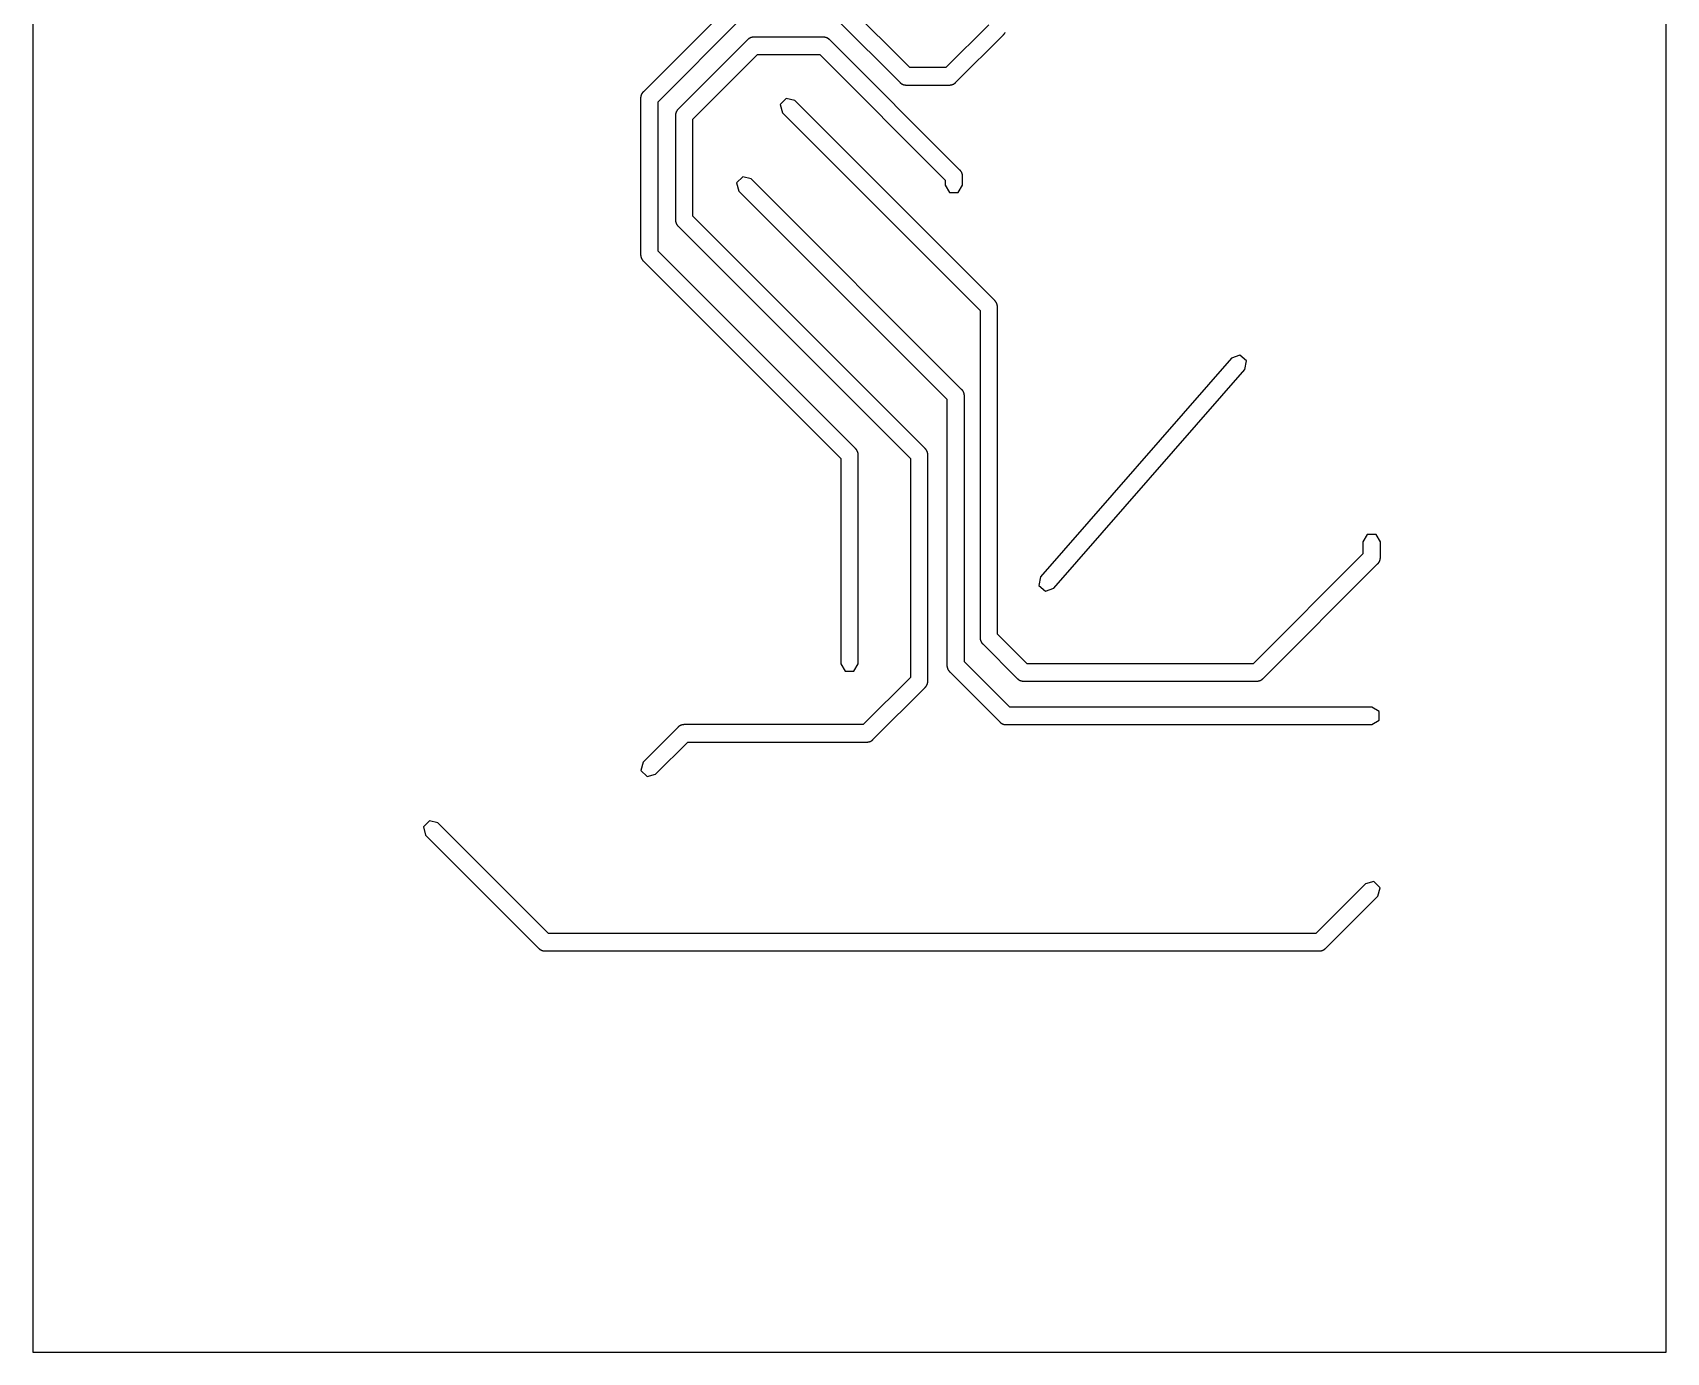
# Model space of a CAD drawing. Extents: x -11.9 to 11.9, y -22 to 22.
# Drawn here: x -11.92 to 11.92, y -21.99 to -2.73 of the extents above; entities that cross this region are included whole.
import ezdxf

# ---------------------------------------------------------------- set-up
doc = ezdxf.new("R2010")
doc.units = 0
doc.layers.add('BOTTOM_-_WELDED', color=7, linetype='CONTINUOUS')

msp = doc.modelspace()

# ---------------------------------------------------------------- linework, layer by layer
at = {"layer": 'BOTTOM_-_WELDED', "color": 250}
msp.add_lwpolyline([(-11.9199, -21.9873), (11.9199, -21.9873), (11.9199, 21.9873), (-11.9199, 21.9873), (-11.9199, -21.9873)], close=True, dxfattribs=at)
at = {"layer": 'BOTTOM_-_WELDED', "color": 132}
for points in [[(-1.7435, -2.326), (-3.008, -3.5905), (-3.0095, -3.5919), (-3.0108, -3.5932), (-3.011, -3.5934), (-3.0123, -3.5947), (-3.0125, -3.5949), (-3.0138, -3.5963), (-3.0139, -3.5964), (-3.0152, -3.5978), (-3.0153, -3.5979), (-3.0166, -3.5994), (-3.018, -3.601), (-3.0193, -3.6026), (-3.0206, -3.6042), (-3.0219, -3.6058), (-3.0219, -3.6059), (-3.0231, -3.6075), (-3.0232, -3.6076), (-3.0243, -3.6091), (-3.0244, -3.6092), (-3.0255, -3.6108), (-3.0256, -3.611), (-3.0266, -3.6125), (-3.0268, -3.6127), (-3.0278, -3.6142), (-3.0279, -3.6144), (-3.0289, -3.616), (-3.029, -3.6162), (-3.0299, -3.6177), (-3.0301, -3.618), (-3.031, -3.6195), (-3.0311, -3.6197), (-3.032, -3.6213), (-3.0321, -3.6215), (-3.033, -3.6231), (-3.0331, -3.6234), (-3.0339, -3.6249), (-3.0341, -3.6252), (-3.0349, -3.6267), (-3.035, -3.627), (-3.0358, -3.6286), (-3.0359, -3.6289), (-3.0366, -3.6305), (-3.0368, -3.6308), (-3.0375, -3.6323), (-3.0376, -3.6327), (-3.0383, -3.6342), (-3.0384, -3.6346), (-3.039, -3.6361), (-3.0392, -3.6365), (-3.0398, -3.6381), (-3.0399, -3.6384), (-3.0405, -3.64), (-3.0406, -3.6403), (-3.0412, -3.6419), (-3.0413, -3.6423), (-3.0418, -3.6439), (-3.0419, -3.6442), (-3.0425, -3.6459), (-3.0425, -3.6462), (-3.043, -3.6479), (-3.0431, -3.6481), (-3.0436, -3.6499), (-3.0437, -3.6501), (-3.0441, -3.6519), (-3.0442, -3.6521), (-3.0446, -3.6539), (-3.0447, -3.6541), (-3.0451, -3.6559), (-3.0451, -3.6561), (-3.0455, -3.6579), (-3.0455, -3.6581), (-3.0459, -3.66), (-3.0459, -3.6602), (-3.0463, -3.662), (-3.0463, -3.6622), (-3.0466, -3.6641), (-3.0466, -3.6642), (-3.0469, -3.6662), (-3.0471, -3.6682), (-3.0472, -3.6683), (-3.0474, -3.6703), (-3.0476, -3.6724), (-3.0477, -3.6745), (-3.0478, -3.6765), (-3.0478, -3.6766), (-3.0479, -3.6786), (-3.0479, -3.6788), (-3.048, -3.6807), (-3.048, -3.6809), (-3.048, -3.6827), (-3.048, -3.683), (-3.048, -3.6848), (-3.048, -3.6869), (-3.048, -5.9651), (-3.048, -5.9672), (-3.048, -5.969), (-3.048, -5.9693), (-3.048, -5.9711), (-3.048, -5.9713), (-3.0479, -5.9732), (-3.0479, -5.9734), (-3.0478, -5.9754), (-3.0478, -5.9755), (-3.0477, -5.9775), (-3.0476, -5.9796), (-3.0474, -5.9817), (-3.0472, -5.9837), (-3.0471, -5.9838), (-3.0469, -5.9858), (-3.0466, -5.9878), (-3.0466, -5.9879), (-3.0463, -5.9898), (-3.0463, -5.99), (-3.0459, -5.9918), (-3.0459, -5.992), (-3.0455, -5.9939), (-3.0455, -5.9941), (-3.0451, -5.9959), (-3.0451, -5.9961), (-3.0447, -5.9979), (-3.0446, -5.9981), (-3.0442, -5.9999), (-3.0441, -6.0001), (-3.0437, -6.0019), (-3.0436, -6.0021), (-3.0431, -6.0039), (-3.043, -6.0041), (-3.0425, -6.0058), (-3.0425, -6.0061), (-3.0419, -6.0078), (-3.0418, -6.0081), (-3.0413, -6.0097), (-3.0412, -6.0101), (-3.0406, -6.0117), (-3.0405, -6.012), (-3.0399, -6.0136), (-3.0398, -6.0139), (-3.0392, -6.0155), (-3.039, -6.0159), (-3.0384, -6.0174), (-3.0383, -6.0178), (-3.0376, -6.0193), (-3.0375, -6.0197), (-3.0368, -6.0212), (-3.0366, -6.0215), (-3.0359, -6.0231), (-3.0358, -6.0234), (-3.035, -6.025), (-3.0349, -6.0253), (-3.0341, -6.0268), (-3.0339, -6.0271), (-3.0331, -6.0286), (-3.033, -6.0289), (-3.0321, -6.0305), (-3.032, -6.0307), (-3.0311, -6.0323), (-3.031, -6.0325), (-3.0301, -6.034), (-3.0299, -6.0343), (-3.029, -6.0358), (-3.0289, -6.036), (-3.0279, -6.0376), (-3.0278, -6.0378), (-3.0268, -6.0393), (-3.0266, -6.0395), (-3.0256, -6.041), (-3.0255, -6.0412), (-3.0244, -6.0428), (-3.0243, -6.0429), (-3.0232, -6.0444), (-3.0231, -6.0445), (-3.0219, -6.0461), (-3.0219, -6.0462), (-3.0206, -6.0478), (-3.0193, -6.0494), (-3.018, -6.051), (-3.0166, -6.0526), (-3.0153, -6.0541), (-3.0152, -6.0542), (-3.0139, -6.0556), (-3.0138, -6.0557), (-3.0125, -6.0571), (-3.0123, -6.0573), (-3.011, -6.0586), (-3.0108, -6.0588), (-3.0095, -6.0601), (-3.008, -6.0615), (-0.127, -8.9426), (-0.127, -11.938), (-0.0635, -12.048), (0.0635, -12.048), (0.127, -11.938), (0.127, -8.8939), (0.127, -8.8918), (0.127, -8.89), (0.127, -8.8897), (0.127, -8.8879), (0.127, -8.8877), (0.1269, -8.8858), (0.1269, -8.8856), (0.1268, -8.8836), (0.1268, -8.8835), (0.1267, -8.8815), (0.1266, -8.8794), (0.1264, -8.8773), (0.1262, -8.8753), (0.1261, -8.8752), (0.1259, -8.8732), (0.1256, -8.8712), (0.1256, -8.8711), (0.1253, -8.8692), (0.1253, -8.869), (0.1249, -8.8672), (0.1249, -8.867), (0.1245, -8.8651), (0.1245, -8.8649), (0.1241, -8.8631), (0.1241, -8.8629), (0.1237, -8.8611), (0.1236, -8.8609), (0.1232, -8.8591), (0.1231, -8.8589), (0.1227, -8.8571), (0.1226, -8.8569), (0.1221, -8.8551), (0.122, -8.8549), (0.1215, -8.8532), (0.1215, -8.8529), (0.1209, -8.8512), (0.1208, -8.8509), (0.1203, -8.8493), (0.1202, -8.8489), (0.1196, -8.8473), (0.1195, -8.847), (0.1189, -8.8454), (0.1188, -8.8451), (0.1182, -8.8435), (0.118, -8.8431), (0.1174, -8.8416), (0.1173, -8.8412), (0.1166, -8.8397), (0.1165, -8.8393), (0.1158, -8.8378), (0.1156, -8.8375), (0.1149, -8.8359), (0.1148, -8.8356), (0.114, -8.834), (0.1139, -8.8337), (0.1131, -8.8322), (0.1129, -8.8319), (0.1121, -8.8304), (0.112, -8.8301), (0.1111, -8.8285), (0.111, -8.8283), (0.1101, -8.8267), (0.11, -8.8265), (0.1091, -8.825), (0.1089, -8.8247), (0.108, -8.8232), (0.1079, -8.823), (0.1069, -8.8214), (0.1068, -8.8212), (0.1058, -8.8197), (0.1056, -8.8195), (0.1046, -8.818), (0.1045, -8.8178), (0.1034, -8.8162), (0.1033, -8.8161), (0.1022, -8.8146), (0.1021, -8.8145), (0.1009, -8.8129), (0.1009, -8.8128), (0.0996, -8.8112), (0.0983, -8.8096), (0.097, -8.808), (0.0956, -8.8064), (0.0943, -8.8049), (0.0942, -8.8048), (0.0929, -8.8034), (0.0928, -8.8033), (0.0915, -8.8019), (0.0913, -8.8017), (0.09, -8.8004), (0.0898, -8.8002), (0.0885, -8.7989), (0.087, -8.7975), (-2.794, -5.9164), (-2.794, -3.7356), (-1.5984, -2.54)], [(2.032, -2.6144), (1.4079, -3.2385), (0.8781, -3.2385), (-0.0345, -2.326)], [(-0.1796, -2.54), (0.733, -3.4525), (0.7344, -3.454), (0.7357, -3.4553), (0.7359, -3.4555), (0.7372, -3.4568), (0.7374, -3.457), (0.7388, -3.4583), (0.7389, -3.4584), (0.7403, -3.4597), (0.7404, -3.4598), (0.7419, -3.4611), (0.7435, -3.4625), (0.7451, -3.4638), (0.7467, -3.4651), (0.7483, -3.4664), (0.7484, -3.4664), (0.75, -3.4676), (0.7501, -3.4677), (0.7516, -3.4688), (0.7517, -3.4689), (0.7533, -3.47), (0.7535, -3.4701), (0.755, -3.4711), (0.7552, -3.4713), (0.7567, -3.4723), (0.7569, -3.4724), (0.7585, -3.4734), (0.7587, -3.4735), (0.7602, -3.4744), (0.7605, -3.4746), (0.762, -3.4755), (0.7622, -3.4756), (0.7638, -3.4765), (0.764, -3.4766), (0.7656, -3.4775), (0.7659, -3.4776), (0.7674, -3.4784), (0.7677, -3.4786), (0.7692, -3.4794), (0.7695, -3.4795), (0.7711, -3.4803), (0.7714, -3.4804), (0.773, -3.4811), (0.7733, -3.4813), (0.7748, -3.482), (0.7752, -3.4821), (0.7767, -3.4828), (0.7771, -3.4829), (0.7786, -3.4835), (0.779, -3.4837), (0.7806, -3.4843), (0.7809, -3.4844), (0.7825, -3.485), (0.7828, -3.4851), (0.7844, -3.4857), (0.7848, -3.4858), (0.7864, -3.4863), (0.7867, -3.4864), (0.7884, -3.487), (0.7887, -3.487), (0.7904, -3.4875), (0.7906, -3.4876), (0.7924, -3.4881), (0.7926, -3.4882), (0.7944, -3.4886), (0.7946, -3.4887), (0.7964, -3.4891), (0.7966, -3.4892), (0.7984, -3.4896), (0.7986, -3.4896), (0.8004, -3.49), (0.8006, -3.49), (0.8025, -3.4904), (0.8027, -3.4904), (0.8045, -3.4908), (0.8047, -3.4908), (0.8066, -3.4911), (0.8067, -3.4911), (0.8087, -3.4914), (0.8107, -3.4916), (0.8108, -3.4917), (0.8128, -3.4919), (0.8149, -3.4921), (0.817, -3.4922), (0.819, -3.4923), (0.8191, -3.4923), (0.8211, -3.4924), (0.8213, -3.4924), (0.8232, -3.4925), (0.8234, -3.4925), (0.8252, -3.4925), (0.8255, -3.4925), (0.8273, -3.4925), (0.8294, -3.4925), (1.4566, -3.4925), (1.4587, -3.4925), (1.4605, -3.4925), (1.4608, -3.4925), (1.4626, -3.4925), (1.4628, -3.4925), (1.4647, -3.4924), (1.4649, -3.4924), (1.4669, -3.4923), (1.467, -3.4923), (1.469, -3.4922), (1.4711, -3.4921), (1.4732, -3.4919), (1.4752, -3.4917), (1.4753, -3.4916), (1.4773, -3.4914), (1.4793, -3.4911), (1.4794, -3.4911), (1.4813, -3.4908), (1.4815, -3.4908), (1.4833, -3.4904), (1.4835, -3.4904), (1.4854, -3.49), (1.4856, -3.49), (1.4874, -3.4896), (1.4876, -3.4896), (1.4894, -3.4892), (1.4896, -3.4891), (1.4914, -3.4887), (1.4916, -3.4886), (1.4934, -3.4882), (1.4936, -3.4881), (1.4954, -3.4876), (1.4956, -3.4875), (1.4973, -3.487), (1.4976, -3.487), (1.4993, -3.4864), (1.4996, -3.4863), (1.5012, -3.4858), (1.5016, -3.4857), (1.5032, -3.4851), (1.5035, -3.485), (1.5051, -3.4844), (1.5054, -3.4843), (1.507, -3.4837), (1.5074, -3.4835), (1.5089, -3.4829), (1.5093, -3.4828), (1.5108, -3.4821), (1.5112, -3.482), (1.5127, -3.4813), (1.513, -3.4811), (1.5146, -3.4804), (1.5149, -3.4803), (1.5165, -3.4795), (1.5168, -3.4794), (1.5183, -3.4786), (1.5186, -3.4784), (1.5201, -3.4776), (1.5204, -3.4775), (1.522, -3.4766), (1.5222, -3.4765), (1.5238, -3.4756), (1.524, -3.4755), (1.5255, -3.4746), (1.5258, -3.4744), (1.5273, -3.4735), (1.5275, -3.4734), (1.5291, -3.4724), (1.5293, -3.4723), (1.5308, -3.4713), (1.531, -3.4711), (1.5325, -3.4701), (1.5327, -3.47), (1.5343, -3.4689), (1.5344, -3.4688), (1.5359, -3.4677), (1.536, -3.4676), (1.5376, -3.4664), (1.5377, -3.4664), (1.5393, -3.4651), (1.5409, -3.4638), (1.5425, -3.4625), (1.5441, -3.4611), (1.5456, -3.4598), (1.5457, -3.4597), (1.5471, -3.4584), (1.5472, -3.4583), (1.5486, -3.457), (1.5488, -3.4568), (1.5501, -3.4555), (1.5503, -3.4553), (1.5516, -3.454), (1.553, -3.4525), (2.246, -2.7595), (2.2475, -2.7581), (2.2488, -2.7568), (2.249, -2.7566), (2.2503, -2.7553), (2.2505, -2.7551), (2.2518, -2.7537), (2.2519, -2.7536), (2.2532, -2.7522), (2.2533, -2.7521), (2.2546, -2.7506), (2.256, -2.749), (2.2573, -2.7474), (2.2586, -2.7458), (2.2599, -2.7442), (2.2599, -2.7441), (2.2611, -2.7425), (2.2612, -2.7424), (2.2623, -2.7409), (2.2624, -2.7408), (2.2635, -2.7392), (2.2636, -2.739), (2.2646, -2.7375), (2.2648, -2.7373), (2.2658, -2.7358), (2.2659, -2.7356), (2.2669, -2.734), (2.267, -2.7338), (2.2679, -2.7323), (2.2681, -2.732), (2.269, -2.7305), (2.2691, -2.7303), (2.27, -2.7287), (2.2701, -2.7285), (2.271, -2.7269)]]:
    msp.add_lwpolyline(points, dxfattribs=at)
for points in [[(-2.5055, -12.867), (-3.0108, -13.3722), (-3.0437, -13.4949), (-2.9539, -13.5847), (-2.8312, -13.5518), (-2.3604, -13.081), (0.2501, -13.081), (0.2522, -13.081), (0.254, -13.081), (0.2543, -13.081), (0.2561, -13.081), (0.2563, -13.081), (0.2582, -13.0809), (0.2584, -13.0809), (0.2604, -13.0808), (0.2605, -13.0808), (0.2625, -13.0807), (0.2646, -13.0806), (0.2667, -13.0804), (0.2687, -13.0802), (0.2688, -13.0801), (0.2708, -13.0799), (0.2728, -13.0796), (0.2729, -13.0796), (0.2748, -13.0793), (0.275, -13.0793), (0.2768, -13.0789), (0.277, -13.0789), (0.2789, -13.0785), (0.2791, -13.0785), (0.2809, -13.0781), (0.2811, -13.0781), (0.2829, -13.0777), (0.2831, -13.0776), (0.2849, -13.0772), (0.2851, -13.0771), (0.2869, -13.0767), (0.2871, -13.0766), (0.2889, -13.0761), (0.2891, -13.076), (0.2908, -13.0755), (0.2911, -13.0755), (0.2928, -13.0749), (0.2931, -13.0748), (0.2947, -13.0743), (0.2951, -13.0742), (0.2967, -13.0736), (0.297, -13.0735), (0.2986, -13.0729), (0.2989, -13.0728), (0.3005, -13.0722), (0.3009, -13.072), (0.3024, -13.0714), (0.3028, -13.0713), (0.3043, -13.0706), (0.3047, -13.0705), (0.3062, -13.0698), (0.3065, -13.0696), (0.3081, -13.0689), (0.3084, -13.0688), (0.31, -13.068), (0.3103, -13.0679), (0.3118, -13.0671), (0.3121, -13.0669), (0.3136, -13.0661), (0.3139, -13.066), (0.3155, -13.0651), (0.3157, -13.065), (0.3173, -13.0641), (0.3175, -13.064), (0.319, -13.0631), (0.3193, -13.0629), (0.3208, -13.062), (0.321, -13.0619), (0.3226, -13.0609), (0.3228, -13.0608), (0.3243, -13.0598), (0.3245, -13.0596), (0.326, -13.0586), (0.3262, -13.0585), (0.3278, -13.0574), (0.3279, -13.0573), (0.3294, -13.0562), (0.3295, -13.0561), (0.3311, -13.0549), (0.3312, -13.0549), (0.3328, -13.0536), (0.3344, -13.0523), (0.336, -13.051), (0.3376, -13.0496), (0.3391, -13.0483), (0.3392, -13.0482), (0.3406, -13.0469), (0.3407, -13.0468), (0.3421, -13.0455), (0.3423, -13.0453), (0.3436, -13.044), (0.3438, -13.0438), (0.3451, -13.0425), (0.3465, -13.041), (1.103, -12.2845), (1.1045, -12.2831), (1.1058, -12.2818), (1.106, -12.2816), (1.1073, -12.2803), (1.1075, -12.2801), (1.1088, -12.2787), (1.1089, -12.2786), (1.1102, -12.2772), (1.1103, -12.2771), (1.1116, -12.2756), (1.113, -12.274), (1.1143, -12.2724), (1.1156, -12.2708), (1.1169, -12.2692), (1.1169, -12.2691), (1.1181, -12.2675), (1.1182, -12.2674), (1.1193, -12.2659), (1.1194, -12.2658), (1.1205, -12.2642), (1.1206, -12.264), (1.1216, -12.2625), (1.1218, -12.2623), (1.1228, -12.2608), (1.1229, -12.2606), (1.1239, -12.259), (1.124, -12.2588), (1.1249, -12.2573), (1.1251, -12.257), (1.126, -12.2555), (1.1261, -12.2553), (1.127, -12.2537), (1.1271, -12.2535), (1.128, -12.2519), (1.1281, -12.2516), (1.1289, -12.2501), (1.1291, -12.2498), (1.1299, -12.2483), (1.13, -12.248), (1.1308, -12.2464), (1.1309, -12.2461), (1.1316, -12.2445), (1.1318, -12.2442), (1.1325, -12.2427), (1.1326, -12.2423), (1.1333, -12.2408), (1.1334, -12.2404), (1.134, -12.2389), (1.1342, -12.2385), (1.1348, -12.2369), (1.1349, -12.2366), (1.1355, -12.235), (1.1356, -12.2347), (1.1362, -12.2331), (1.1363, -12.2327), (1.1368, -12.2311), (1.1369, -12.2308), (1.1375, -12.2291), (1.1375, -12.2288), (1.138, -12.2271), (1.1381, -12.2269), (1.1386, -12.2251), (1.1387, -12.2249), (1.1391, -12.2231), (1.1392, -12.2229), (1.1396, -12.2211), (1.1397, -12.2209), (1.1401, -12.2191), (1.1401, -12.2189), (1.1405, -12.2171), (1.1405, -12.2169), (1.1409, -12.215), (1.1409, -12.2148), (1.1413, -12.213), (1.1413, -12.2128), (1.1416, -12.2109), (1.1416, -12.2108), (1.1419, -12.2088), (1.1421, -12.2068), (1.1422, -12.2067), (1.1424, -12.2047), (1.1426, -12.2026), (1.1427, -12.2005), (1.1428, -12.1985), (1.1428, -12.1984), (1.1429, -12.1964), (1.1429, -12.1962), (1.143, -12.1943), (1.143, -12.1941), (1.143, -12.1923), (1.143, -12.192), (1.143, -12.1902), (1.143, -12.1881), (1.143, -8.8939), (1.143, -8.8918), (1.143, -8.89), (1.143, -8.8897), (1.143, -8.8879), (1.143, -8.8877), (1.1429, -8.8858), (1.1429, -8.8856), (1.1428, -8.8836), (1.1428, -8.8835), (1.1427, -8.8815), (1.1426, -8.8794), (1.1424, -8.8773), (1.1422, -8.8753), (1.1421, -8.8752), (1.1419, -8.8732), (1.1416, -8.8712), (1.1416, -8.8711), (1.1413, -8.8692), (1.1413, -8.869), (1.1409, -8.8672), (1.1409, -8.867), (1.1405, -8.8651), (1.1405, -8.8649), (1.1401, -8.8631), (1.1401, -8.8629), (1.1397, -8.8611), (1.1396, -8.8609), (1.1392, -8.8591), (1.1391, -8.8589), (1.1387, -8.8571), (1.1386, -8.8569), (1.1381, -8.8551), (1.138, -8.8549), (1.1375, -8.8532), (1.1375, -8.8529), (1.1369, -8.8512), (1.1368, -8.8509), (1.1363, -8.8493), (1.1362, -8.8489), (1.1356, -8.8473), (1.1355, -8.847), (1.1349, -8.8454), (1.1348, -8.8451), (1.1342, -8.8435), (1.134, -8.8431), (1.1334, -8.8416), (1.1333, -8.8412), (1.1326, -8.8397), (1.1325, -8.8393), (1.1318, -8.8378), (1.1316, -8.8375), (1.1309, -8.8359), (1.1308, -8.8356), (1.13, -8.834), (1.1299, -8.8337), (1.1291, -8.8322), (1.1289, -8.8319), (1.1281, -8.8304), (1.128, -8.8301), (1.1271, -8.8285), (1.127, -8.8283), (1.1261, -8.8267), (1.126, -8.8265), (1.1251, -8.825), (1.1249, -8.8247), (1.124, -8.8232), (1.1239, -8.823), (1.1229, -8.8214), (1.1228, -8.8212), (1.1218, -8.8197), (1.1216, -8.8195), (1.1206, -8.818), (1.1205, -8.8178), (1.1194, -8.8162), (1.1193, -8.8161), (1.1182, -8.8146), (1.1181, -8.8145), (1.1169, -8.8129), (1.1169, -8.8128), (1.1156, -8.8112), (1.1143, -8.8096), (1.113, -8.808), (1.1116, -8.8064), (1.1103, -8.8049), (1.1102, -8.8048), (1.1089, -8.8034), (1.1088, -8.8033), (1.1075, -8.8019), (1.1073, -8.8017), (1.106, -8.8004), (1.1058, -8.8002), (1.1045, -8.7989), (-2.286, -5.4084), (-2.286, -3.9896), (-1.3444, -3.048), (-0.4336, -3.048), (1.397, -4.8786), (1.397, -4.953), (1.4605, -5.063), (1.5875, -5.063), (1.651, -4.953), (1.651, -4.8299), (1.651, -4.8278), (1.651, -4.826), (1.651, -4.8257), (1.651, -4.8239), (1.651, -4.8237), (1.6509, -4.8218), (1.6509, -4.8216), (1.6508, -4.8196), (1.6508, -4.8195), (1.6507, -4.8175), (1.6506, -4.8154), (1.6504, -4.8133), (1.6502, -4.8113), (1.6501, -4.8112), (1.6499, -4.8092), (1.6496, -4.8072), (1.6496, -4.8071), (1.6493, -4.8052), (1.6493, -4.805), (1.6489, -4.8032), (1.6489, -4.803), (1.6485, -4.8011), (1.6485, -4.8009), (1.6481, -4.7991), (1.6481, -4.7989), (1.6477, -4.7971), (1.6476, -4.7969), (1.6472, -4.7951), (1.6471, -4.7949), (1.6467, -4.7931), (1.6466, -4.7929), (1.6461, -4.7911), (1.646, -4.7909), (1.6455, -4.7892), (1.6455, -4.7889), (1.6449, -4.7872), (1.6448, -4.7869), (1.6443, -4.7853), (1.6442, -4.7849), (1.6436, -4.7833), (1.6435, -4.783), (1.6429, -4.7814), (1.6428, -4.7811), (1.6422, -4.7795), (1.642, -4.7791), (1.6414, -4.7776), (1.6413, -4.7772), (1.6406, -4.7757), (1.6405, -4.7753), (1.6398, -4.7738), (1.6396, -4.7735), (1.6389, -4.7719), (1.6388, -4.7716), (1.638, -4.77), (1.6379, -4.7697), (1.6371, -4.7682), (1.6369, -4.7679), (1.6361, -4.7664), (1.636, -4.7661), (1.6351, -4.7645), (1.635, -4.7643), (1.6341, -4.7627), (1.634, -4.7625), (1.6331, -4.761), (1.6329, -4.7607), (1.632, -4.7592), (1.6319, -4.759), (1.6309, -4.7574), (1.6308, -4.7572), (1.6298, -4.7557), (1.6296, -4.7555), (1.6286, -4.754), (1.6285, -4.7538), (1.6274, -4.7522), (1.6273, -4.7521), (1.6262, -4.7506), (1.6261, -4.7505), (1.6249, -4.7489), (1.6249, -4.7488), (1.6236, -4.7472), (1.6223, -4.7456), (1.621, -4.744), (1.6196, -4.7424), (1.6183, -4.7409), (1.6182, -4.7408), (1.6169, -4.7394), (1.6168, -4.7393), (1.6155, -4.7379), (1.6153, -4.7377), (1.614, -4.7364), (1.6138, -4.7362), (1.6125, -4.7349), (1.611, -4.7335), (-0.2885, -2.834), (-0.2899, -2.8325), (-0.2912, -2.8312), (-0.2914, -2.831), (-0.2927, -2.8297), (-0.2929, -2.8295), (-0.2943, -2.8282), (-0.2944, -2.8281), (-0.2958, -2.8268), (-0.2959, -2.8267), (-0.2974, -2.8254), (-0.299, -2.824), (-0.3006, -2.8227), (-0.3022, -2.8214), (-0.3038, -2.8201), (-0.3039, -2.8201), (-0.3055, -2.8189), (-0.3056, -2.8188), (-0.3071, -2.8177), (-0.3072, -2.8176), (-0.3088, -2.8165), (-0.309, -2.8164), (-0.3105, -2.8154), (-0.3107, -2.8152), (-0.3122, -2.8142), (-0.3124, -2.8141), (-0.314, -2.8131), (-0.3142, -2.813), (-0.3157, -2.8121), (-0.316, -2.8119), (-0.3175, -2.811), (-0.3177, -2.8109), (-0.3193, -2.81), (-0.3195, -2.8099), (-0.3211, -2.809), (-0.3214, -2.8089), (-0.3229, -2.8081), (-0.3232, -2.8079), (-0.3247, -2.8071), (-0.325, -2.807), (-0.3266, -2.8062), (-0.3269, -2.8061), (-0.3285, -2.8054), (-0.3288, -2.8052), (-0.3303, -2.8045), (-0.3307, -2.8044), (-0.3322, -2.8037), (-0.3326, -2.8036), (-0.3341, -2.803), (-0.3345, -2.8028), (-0.3361, -2.8022), (-0.3364, -2.8021), (-0.338, -2.8015), (-0.3383, -2.8014), (-0.3399, -2.8008), (-0.3403, -2.8007), (-0.3419, -2.8002), (-0.3422, -2.8001), (-0.3439, -2.7995), (-0.3442, -2.7995), (-0.3459, -2.799), (-0.3461, -2.7989), (-0.3479, -2.7984), (-0.3481, -2.7983), (-0.3499, -2.7979), (-0.3501, -2.7978), (-0.3519, -2.7974), (-0.3521, -2.7973), (-0.3539, -2.7969), (-0.3541, -2.7969), (-0.3559, -2.7965), (-0.3561, -2.7965), (-0.358, -2.7961), (-0.3582, -2.7961), (-0.36, -2.7957), (-0.3602, -2.7957), (-0.3621, -2.7954), (-0.3622, -2.7954), (-0.3642, -2.7951), (-0.3662, -2.7949), (-0.3663, -2.7948), (-0.3683, -2.7946), (-0.3704, -2.7944), (-0.3725, -2.7943), (-0.3745, -2.7942), (-0.3746, -2.7942), (-0.3766, -2.7941), (-0.3768, -2.7941), (-0.3787, -2.794), (-0.3789, -2.794), (-0.3807, -2.794), (-0.381, -2.794), (-0.3828, -2.794), (-0.3849, -2.794), (-1.3931, -2.794), (-1.3952, -2.794), (-1.397, -2.794), (-1.3973, -2.794), (-1.3991, -2.794), (-1.3993, -2.794), (-1.4012, -2.7941), (-1.4014, -2.7941), (-1.4034, -2.7942), (-1.4035, -2.7942), (-1.4055, -2.7943), (-1.4076, -2.7944), (-1.4097, -2.7946), (-1.4117, -2.7948), (-1.4118, -2.7949), (-1.4138, -2.7951), (-1.4158, -2.7954), (-1.4159, -2.7954), (-1.4178, -2.7957), (-1.418, -2.7957), (-1.4198, -2.7961), (-1.42, -2.7961), (-1.4219, -2.7965), (-1.4221, -2.7965), (-1.4239, -2.7969), (-1.4241, -2.7969), (-1.4259, -2.7973), (-1.4261, -2.7974), (-1.4279, -2.7978), (-1.4281, -2.7979), (-1.4299, -2.7983), (-1.4301, -2.7984), (-1.4319, -2.7989), (-1.4321, -2.799), (-1.4338, -2.7995), (-1.4341, -2.7995), (-1.4358, -2.8001), (-1.4361, -2.8002), (-1.4377, -2.8007), (-1.4381, -2.8008), (-1.4397, -2.8014), (-1.44, -2.8015), (-1.4416, -2.8021), (-1.4419, -2.8022), (-1.4435, -2.8028), (-1.4439, -2.803), (-1.4454, -2.8036), (-1.4458, -2.8037), (-1.4473, -2.8044), (-1.4477, -2.8045), (-1.4492, -2.8052), (-1.4495, -2.8054), (-1.4511, -2.8061), (-1.4514, -2.8062), (-1.453, -2.807), (-1.4533, -2.8071), (-1.4548, -2.8079), (-1.4551, -2.8081), (-1.4566, -2.8089), (-1.4569, -2.809), (-1.4585, -2.8099), (-1.4587, -2.81), (-1.4603, -2.8109), (-1.4605, -2.811), (-1.462, -2.8119), (-1.4623, -2.8121), (-1.4638, -2.813), (-1.464, -2.8131), (-1.4656, -2.8141), (-1.4658, -2.8142), (-1.4673, -2.8152), (-1.4675, -2.8154), (-1.469, -2.8164), (-1.4692, -2.8165), (-1.4708, -2.8176), (-1.4709, -2.8177), (-1.4724, -2.8188), (-1.4725, -2.8189), (-1.4741, -2.8201), (-1.4742, -2.8201), (-1.4758, -2.8214), (-1.4774, -2.8227), (-1.479, -2.824), (-1.4806, -2.8254), (-1.4821, -2.8267), (-1.4822, -2.8268), (-1.4836, -2.8281), (-1.4837, -2.8282), (-1.4851, -2.8295), (-1.4853, -2.8297), (-1.4866, -2.831), (-1.4868, -2.8312), (-1.4881, -2.8325), (-1.4895, -2.834), (-2.5, -3.8445), (-2.5015, -3.8459), (-2.5028, -3.8472), (-2.503, -3.8474), (-2.5043, -3.8487), (-2.5045, -3.8489), (-2.5058, -3.8503), (-2.5059, -3.8504), (-2.5072, -3.8518), (-2.5073, -3.8519), (-2.5086, -3.8534), (-2.51, -3.855), (-2.5113, -3.8566), (-2.5126, -3.8582), (-2.5139, -3.8598), (-2.5139, -3.8599), (-2.5151, -3.8615), (-2.5152, -3.8616), (-2.5163, -3.8631), (-2.5164, -3.8632), (-2.5175, -3.8648), (-2.5176, -3.865), (-2.5186, -3.8665), (-2.5188, -3.8667), (-2.5198, -3.8682), (-2.5199, -3.8684), (-2.5209, -3.87), (-2.521, -3.8702), (-2.5219, -3.8717), (-2.5221, -3.872), (-2.523, -3.8735), (-2.5231, -3.8737), (-2.524, -3.8753), (-2.5241, -3.8755), (-2.525, -3.8771), (-2.5251, -3.8774), (-2.5259, -3.8789), (-2.5261, -3.8792), (-2.5269, -3.8807), (-2.527, -3.881), (-2.5278, -3.8826), (-2.5279, -3.8829), (-2.5286, -3.8845), (-2.5288, -3.8848), (-2.5295, -3.8863), (-2.5296, -3.8867), (-2.5303, -3.8882), (-2.5304, -3.8886), (-2.531, -3.8901), (-2.5312, -3.8905), (-2.5318, -3.8921), (-2.5319, -3.8924), (-2.5325, -3.894), (-2.5326, -3.8943), (-2.5332, -3.8959), (-2.5333, -3.8963), (-2.5338, -3.8979), (-2.5339, -3.8982), (-2.5345, -3.8999), (-2.5345, -3.9002), (-2.535, -3.9019), (-2.5351, -3.9021), (-2.5356, -3.9039), (-2.5357, -3.9041), (-2.5361, -3.9059), (-2.5362, -3.9061), (-2.5366, -3.9079), (-2.5367, -3.9081), (-2.5371, -3.9099), (-2.5371, -3.9101), (-2.5375, -3.9119), (-2.5375, -3.9121), (-2.5379, -3.914), (-2.5379, -3.9142), (-2.5383, -3.916), (-2.5383, -3.9162), (-2.5386, -3.9181), (-2.5386, -3.9182), (-2.5389, -3.9202), (-2.5391, -3.9222), (-2.5392, -3.9223), (-2.5394, -3.9243), (-2.5396, -3.9264), (-2.5397, -3.9285), (-2.5398, -3.9305), (-2.5398, -3.9306), (-2.5399, -3.9326), (-2.5399, -3.9328), (-2.54, -3.9347), (-2.54, -3.9349), (-2.54, -3.9367), (-2.54, -3.937), (-2.54, -3.9388), (-2.54, -3.9409), (-2.54, -5.4571), (-2.54, -5.4592), (-2.54, -5.461), (-2.54, -5.4613), (-2.54, -5.4631), (-2.54, -5.4633), (-2.5399, -5.4652), (-2.5399, -5.4654), (-2.5398, -5.4674), (-2.5398, -5.4675), (-2.5397, -5.4695), (-2.5396, -5.4716), (-2.5394, -5.4737), (-2.5392, -5.4757), (-2.5391, -5.4758), (-2.5389, -5.4778), (-2.5386, -5.4798), (-2.5386, -5.4799), (-2.5383, -5.4818), (-2.5383, -5.482), (-2.5379, -5.4838), (-2.5379, -5.484), (-2.5375, -5.4859), (-2.5375, -5.4861), (-2.5371, -5.4879), (-2.5371, -5.4881), (-2.5367, -5.4899), (-2.5366, -5.4901), (-2.5362, -5.4919), (-2.5361, -5.4921), (-2.5357, -5.4939), (-2.5356, -5.4941), (-2.5351, -5.4959), (-2.535, -5.4961), (-2.5345, -5.4978), (-2.5345, -5.4981), (-2.5339, -5.4998), (-2.5338, -5.5001), (-2.5333, -5.5017), (-2.5332, -5.5021), (-2.5326, -5.5037), (-2.5325, -5.504), (-2.5319, -5.5056), (-2.5318, -5.5059), (-2.5312, -5.5075), (-2.531, -5.5079), (-2.5304, -5.5094), (-2.5303, -5.5098), (-2.5296, -5.5113), (-2.5295, -5.5117), (-2.5288, -5.5132), (-2.5286, -5.5135), (-2.5279, -5.5151), (-2.5278, -5.5154), (-2.527, -5.517), (-2.5269, -5.5173), (-2.5261, -5.5188), (-2.5259, -5.5191), (-2.5251, -5.5206), (-2.525, -5.5209), (-2.5241, -5.5225), (-2.524, -5.5227), (-2.5231, -5.5243), (-2.523, -5.5245), (-2.5221, -5.526), (-2.5219, -5.5263), (-2.521, -5.5278), (-2.5209, -5.528), (-2.5199, -5.5296), (-2.5198, -5.5298), (-2.5188, -5.5313), (-2.5186, -5.5315), (-2.5176, -5.533), (-2.5175, -5.5332), (-2.5164, -5.5348), (-2.5163, -5.5349), (-2.5152, -5.5364), (-2.5151, -5.5365), (-2.5139, -5.5381), (-2.5139, -5.5382), (-2.5126, -5.5398), (-2.5113, -5.5414), (-2.51, -5.543), (-2.5086, -5.5446), (-2.5073, -5.5461), (-2.5072, -5.5462), (-2.5059, -5.5476), (-2.5058, -5.5477), (-2.5045, -5.5491), (-2.5043, -5.5493), (-2.503, -5.5506), (-2.5028, -5.5508), (-2.5015, -5.5521), (0.889, -8.9426), (0.889, -12.1394), (0.2014, -12.827), (-2.4091, -12.827), (-2.4112, -12.827), (-2.413, -12.827), (-2.4133, -12.827), (-2.4151, -12.827), (-2.4153, -12.827), (-2.4172, -12.8271), (-2.4174, -12.8271), (-2.4194, -12.8272), (-2.4195, -12.8272), (-2.4215, -12.8273), (-2.4236, -12.8274), (-2.4257, -12.8276), (-2.4277, -12.8278), (-2.4278, -12.8279), (-2.4298, -12.8281), (-2.4318, -12.8284), (-2.4319, -12.8284), (-2.4338, -12.8287), (-2.434, -12.8287), (-2.4358, -12.8291), (-2.436, -12.8291), (-2.4379, -12.8295), (-2.4381, -12.8295), (-2.4399, -12.8299), (-2.4401, -12.8299), (-2.4419, -12.8303), (-2.4421, -12.8304), (-2.4439, -12.8308), (-2.4441, -12.8309), (-2.4459, -12.8313), (-2.4461, -12.8314), (-2.4479, -12.8319), (-2.4481, -12.832), (-2.4498, -12.8325), (-2.4501, -12.8325), (-2.4518, -12.8331), (-2.4521, -12.8332), (-2.4537, -12.8337), (-2.4541, -12.8338), (-2.4557, -12.8344), (-2.456, -12.8345), (-2.4576, -12.8351), (-2.4579, -12.8352), (-2.4595, -12.8358), (-2.4599, -12.836), (-2.4614, -12.8366), (-2.4618, -12.8367), (-2.4633, -12.8374), (-2.4637, -12.8375), (-2.4652, -12.8382), (-2.4655, -12.8384), (-2.4671, -12.8391), (-2.4674, -12.8392), (-2.469, -12.84), (-2.4693, -12.8401), (-2.4708, -12.8409), (-2.4711, -12.8411), (-2.4726, -12.8419), (-2.4729, -12.842), (-2.4745, -12.8429), (-2.4747, -12.843), (-2.4763, -12.8439), (-2.4765, -12.844), (-2.478, -12.8449), (-2.4783, -12.8451), (-2.4798, -12.846), (-2.48, -12.8461), (-2.4816, -12.8471), (-2.4818, -12.8472), (-2.4833, -12.8482), (-2.4835, -12.8484), (-2.485, -12.8494), (-2.4852, -12.8495), (-2.4868, -12.8506), (-2.4869, -12.8507), (-2.4884, -12.8518), (-2.4885, -12.8519), (-2.4901, -12.8531), (-2.4902, -12.8531), (-2.4918, -12.8544), (-2.4934, -12.8557), (-2.495, -12.857), (-2.4966, -12.8584), (-2.4981, -12.8597), (-2.4982, -12.8598), (-2.4996, -12.8611), (-2.4997, -12.8612), (-2.5011, -12.8625), (-2.5013, -12.8627), (-2.5026, -12.864), (-2.5028, -12.8642), (-2.5041, -12.8655), (-2.5055, -12.867)], [(2.5926, -11.938), (2.159, -11.5044), (2.159, -6.7349), (2.159, -6.731), (2.159, -6.7307), (2.159, -6.7289), (2.159, -6.7287), (2.1589, -6.7268), (2.1589, -6.7266), (2.1588, -6.7246), (2.1588, -6.7245), (2.1587, -6.7225), (2.1586, -6.7204), (2.1584, -6.7183), (2.1582, -6.7163), (2.1581, -6.7162), (2.1579, -6.7142), (2.1576, -6.7122), (2.1576, -6.7121), (2.1573, -6.7102), (2.1573, -6.71), (2.1569, -6.7082), (2.1569, -6.708), (2.1565, -6.7061), (2.1565, -6.7059), (2.1561, -6.7041), (2.1561, -6.7039), (2.1557, -6.7021), (2.1556, -6.7019), (2.1552, -6.7001), (2.1551, -6.6999), (2.1547, -6.6981), (2.1546, -6.6979), (2.1541, -6.6961), (2.154, -6.6959), (2.1535, -6.6942), (2.1535, -6.6939), (2.1529, -6.6922), (2.1528, -6.6919), (2.1523, -6.6903), (2.1522, -6.6899), (2.1516, -6.6883), (2.1515, -6.688), (2.1509, -6.6864), (2.1508, -6.6861), (2.1502, -6.6845), (2.15, -6.6841), (2.1494, -6.6826), (2.1493, -6.6822), (2.1486, -6.6807), (2.1485, -6.6803), (2.1478, -6.6788), (2.1476, -6.6785), (2.1469, -6.6769), (2.1468, -6.6766), (2.146, -6.675), (2.1459, -6.6747), (2.1451, -6.6732), (2.1449, -6.6729), (2.1441, -6.6714), (2.144, -6.6711), (2.1431, -6.6695), (2.143, -6.6693), (2.1421, -6.6677), (2.142, -6.6675), (2.1411, -6.666), (2.1409, -6.6657), (2.14, -6.6642), (2.1399, -6.664), (2.1389, -6.6624), (2.1388, -6.6622), (2.1378, -6.6607), (2.1376, -6.6605), (2.1366, -6.659), (2.1365, -6.6588), (2.1354, -6.6572), (2.1353, -6.6571), (2.1342, -6.6556), (2.1341, -6.6555), (2.1329, -6.6539), (2.1329, -6.6538), (2.1316, -6.6522), (2.1303, -6.6506), (2.129, -6.649), (2.1276, -6.6474), (2.1263, -6.6459), (2.1262, -6.6458), (2.1249, -6.6444), (2.1248, -6.6443), (2.1235, -6.6429), (2.1233, -6.6427), (2.122, -6.6414), (2.1218, -6.6412), (2.1205, -6.6399), (2.119, -6.6385), (-0.7992, -3.7202), (-0.9219, -3.6873), (-1.0117, -3.7771), (-0.9788, -3.8998), (1.905, -6.7836), (1.905, -11.5531), (1.905, -11.557), (1.905, -11.5573), (1.905, -11.5591), (1.905, -11.5593), (1.9051, -11.5612), (1.9051, -11.5614), (1.9052, -11.5634), (1.9052, -11.5635), (1.9053, -11.5655), (1.9054, -11.5676), (1.9056, -11.5697), (1.9058, -11.5717), (1.9059, -11.5718), (1.9061, -11.5738), (1.9064, -11.5758), (1.9064, -11.5759), (1.9067, -11.5778), (1.9067, -11.578), (1.9071, -11.5798), (1.9071, -11.58), (1.9075, -11.5819), (1.9075, -11.5821), (1.9079, -11.5839), (1.9079, -11.5841), (1.9083, -11.5859), (1.9084, -11.5861), (1.9088, -11.5879), (1.9089, -11.5881), (1.9093, -11.5899), (1.9094, -11.5901), (1.9099, -11.5919), (1.91, -11.5921), (1.9105, -11.5938), (1.9105, -11.5941), (1.9111, -11.5958), (1.9112, -11.5961), (1.9117, -11.5977), (1.9118, -11.5981), (1.9124, -11.5997), (1.9125, -11.6), (1.9131, -11.6016), (1.9132, -11.6019), (1.9138, -11.6035), (1.914, -11.6039), (1.9146, -11.6054), (1.9147, -11.6058), (1.9154, -11.6073), (1.9155, -11.6077), (1.9162, -11.6092), (1.9164, -11.6095), (1.9171, -11.6111), (1.9172, -11.6114), (1.918, -11.613), (1.9181, -11.6133), (1.9189, -11.6148), (1.9191, -11.6151), (1.9199, -11.6166), (1.92, -11.6169), (1.9209, -11.6185), (1.921, -11.6187), (1.9219, -11.6203), (1.922, -11.6205), (1.9229, -11.622), (1.9231, -11.6223), (1.924, -11.6238), (1.9241, -11.624), (1.9251, -11.6256), (1.9252, -11.6258), (1.9262, -11.6273), (1.9264, -11.6275), (1.9274, -11.629), (1.9275, -11.6292), (1.9286, -11.6308), (1.9287, -11.6309), (1.9298, -11.6324), (1.9299, -11.6325), (1.9311, -11.6341), (1.9311, -11.6342), (1.9324, -11.6358), (1.9337, -11.6374), (1.935, -11.639), (1.9364, -11.6406), (1.9377, -11.6421), (1.9378, -11.6422), (1.9391, -11.6436), (1.9392, -11.6437), (1.9405, -11.6451), (1.9407, -11.6453), (1.942, -11.6466), (1.9422, -11.6468), (1.9435, -11.6481), (1.945, -11.6495), (2.4475, -12.152), (2.4489, -12.1535), (2.4502, -12.1548), (2.4504, -12.155), (2.4517, -12.1563), (2.4519, -12.1565), (2.4533, -12.1578), (2.4534, -12.1579), (2.4548, -12.1592), (2.4549, -12.1593), (2.4564, -12.1606), (2.458, -12.162), (2.4596, -12.1633), (2.4612, -12.1646), (2.4628, -12.1659), (2.4629, -12.1659), (2.4645, -12.1671), (2.4646, -12.1672), (2.4661, -12.1683), (2.4662, -12.1684), (2.4678, -12.1695), (2.468, -12.1696), (2.4695, -12.1706), (2.4697, -12.1708), (2.4712, -12.1718), (2.4714, -12.1719), (2.473, -12.1729), (2.4732, -12.173), (2.4747, -12.1739), (2.475, -12.1741), (2.4765, -12.175), (2.4767, -12.1751), (2.4783, -12.176), (2.4785, -12.1761), (2.4801, -12.177), (2.4804, -12.1771), (2.4819, -12.1779), (2.4822, -12.1781), (2.4837, -12.1789), (2.484, -12.179), (2.4856, -12.1798), (2.4859, -12.1799), (2.4875, -12.1806), (2.4878, -12.1808), (2.4893, -12.1815), (2.4897, -12.1816), (2.4912, -12.1823), (2.4916, -12.1824), (2.4931, -12.183), (2.4935, -12.1832), (2.4951, -12.1838), (2.4954, -12.1839), (2.497, -12.1845), (2.4973, -12.1846), (2.4989, -12.1852), (2.4993, -12.1853), (2.5009, -12.1858), (2.5012, -12.1859), (2.5029, -12.1865), (2.5032, -12.1865), (2.5049, -12.187), (2.5051, -12.1871), (2.5069, -12.1876), (2.5071, -12.1877), (2.5089, -12.1881), (2.5091, -12.1882), (2.5109, -12.1886), (2.5111, -12.1887), (2.5129, -12.1891), (2.5131, -12.1891), (2.5149, -12.1895), (2.5151, -12.1895), (2.517, -12.1899), (2.5172, -12.1899), (2.519, -12.1903), (2.5192, -12.1903), (2.5211, -12.1906), (2.5212, -12.1906), (2.5232, -12.1909), (2.5252, -12.1911), (2.5253, -12.1912), (2.5273, -12.1914), (2.5294, -12.1916), (2.5315, -12.1917), (2.5335, -12.1918), (2.5336, -12.1918), (2.5356, -12.1919), (2.5358, -12.1919), (2.5377, -12.192), (2.5379, -12.192), (2.5397, -12.192), (2.54, -12.192), (2.5418, -12.192), (2.5439, -12.192), (5.9397, -12.192), (5.9418, -12.192), (5.9436, -12.192), (5.9439, -12.192), (5.9457, -12.192), (5.9459, -12.192), (5.9478, -12.1919), (5.948, -12.1919), (5.95, -12.1918), (5.9501, -12.1918), (5.9521, -12.1917), (5.9542, -12.1916), (5.9563, -12.1914), (5.9583, -12.1912), (5.9584, -12.1911), (5.9604, -12.1909), (5.9624, -12.1906), (5.9625, -12.1906), (5.9644, -12.1903), (5.9646, -12.1903), (5.9664, -12.1899), (5.9666, -12.1899), (5.9685, -12.1895), (5.9687, -12.1895), (5.9705, -12.1891), (5.9707, -12.1891), (5.9725, -12.1887), (5.9727, -12.1886), (5.9745, -12.1882), (5.9747, -12.1881), (5.9765, -12.1877), (5.9767, -12.1876), (5.9785, -12.1871), (5.9787, -12.187), (5.9804, -12.1865), (5.9807, -12.1865), (5.9824, -12.1859), (5.9827, -12.1858), (5.9843, -12.1853), (5.9847, -12.1852), (5.9863, -12.1846), (5.9866, -12.1845), (5.9882, -12.1839), (5.9885, -12.1838), (5.9901, -12.1832), (5.9905, -12.183), (5.992, -12.1824), (5.9924, -12.1823), (5.9939, -12.1816), (5.9943, -12.1815), (5.9958, -12.1808), (5.9961, -12.1806), (5.9977, -12.1799), (5.998, -12.1798), (5.9996, -12.179), (5.9999, -12.1789), (6.0014, -12.1781), (6.0017, -12.1779), (6.0032, -12.1771), (6.0035, -12.177), (6.0051, -12.1761), (6.0053, -12.176), (6.0069, -12.1751), (6.0071, -12.175), (6.0086, -12.1741), (6.0089, -12.1739), (6.0104, -12.173), (6.0106, -12.1729), (6.0122, -12.1719), (6.0124, -12.1718), (6.0139, -12.1708), (6.0141, -12.1706), (6.0156, -12.1696), (6.0158, -12.1695), (6.0174, -12.1684), (6.0175, -12.1683), (6.019, -12.1672), (6.0191, -12.1671), (6.0207, -12.1659), (6.0208, -12.1659), (6.0224, -12.1646), (6.024, -12.1633), (6.0256, -12.162), (6.0272, -12.1606), (6.0287, -12.1593), (6.0288, -12.1592), (6.0302, -12.1579), (6.0303, -12.1578), (6.0317, -12.1565), (6.0319, -12.1563), (6.0332, -12.155), (6.0334, -12.1548), (6.0347, -12.1535), (6.0361, -12.152), (7.707, -10.4811), (7.7085, -10.4797), (7.7098, -10.4784), (7.71, -10.4782), (7.7113, -10.4769), (7.7115, -10.4767), (7.7128, -10.4753), (7.7129, -10.4752), (7.7142, -10.4738), (7.7143, -10.4737), (7.7156, -10.4722), (7.717, -10.4706), (7.7183, -10.469), (7.7196, -10.4674), (7.7209, -10.4658), (7.7209, -10.4657), (7.7221, -10.4641), (7.7222, -10.464), (7.7233, -10.4625), (7.7234, -10.4624), (7.7245, -10.4608), (7.7246, -10.4606), (7.7256, -10.4591), (7.7258, -10.4589), (7.7268, -10.4574), (7.7269, -10.4572), (7.7279, -10.4556), (7.728, -10.4554), (7.7289, -10.4539), (7.7291, -10.4536), (7.73, -10.4521), (7.7301, -10.4519), (7.731, -10.4503), (7.7311, -10.4501), (7.732, -10.4485), (7.7321, -10.4482), (7.7329, -10.4467), (7.7331, -10.4464), (7.7339, -10.4449), (7.734, -10.4446), (7.7348, -10.443), (7.7349, -10.4427), (7.7356, -10.4411), (7.7358, -10.4408), (7.7365, -10.4393), (7.7366, -10.4389), (7.7373, -10.4374), (7.7374, -10.437), (7.738, -10.4355), (7.7382, -10.4351), (7.7388, -10.4335), (7.7389, -10.4332), (7.7395, -10.4316), (7.7396, -10.4313), (7.7402, -10.4297), (7.7403, -10.4293), (7.7408, -10.4277), (7.7409, -10.4274), (7.7415, -10.4257), (7.7415, -10.4254), (7.742, -10.4237), (7.7421, -10.4235), (7.7426, -10.4217), (7.7427, -10.4215), (7.7431, -10.4197), (7.7432, -10.4195), (7.7436, -10.4177), (7.7437, -10.4175), (7.7441, -10.4157), (7.7441, -10.4155), (7.7445, -10.4137), (7.7445, -10.4135), (7.7449, -10.4116), (7.7449, -10.4114), (7.7453, -10.4096), (7.7453, -10.4094), (7.7456, -10.4075), (7.7456, -10.4074), (7.7459, -10.4054), (7.7461, -10.4034), (7.7462, -10.4033), (7.7464, -10.4013), (7.7466, -10.3992), (7.7467, -10.3971), (7.7468, -10.3951), (7.7468, -10.395), (7.7469, -10.393), (7.7469, -10.3928), (7.747, -10.3909), (7.747, -10.3907), (7.747, -10.3889), (7.747, -10.3886), (7.747, -10.3868), (7.747, -10.3847), (7.747, -10.16), (7.6835, -10.05), (7.5565, -10.05), (7.493, -10.16), (7.493, -10.336), (5.891, -11.938), (2.5926, -11.938)], [(2.3386, -12.573), (1.6764, -11.9108), (1.6764, -8.0303), (1.6764, -8.0282), (1.6764, -8.0264), (1.6764, -8.0261), (1.6764, -8.0243), (1.6764, -8.0241), (1.6763, -8.0222), (1.6763, -8.022), (1.6762, -8.02), (1.6762, -8.0199), (1.6761, -8.0179), (1.676, -8.0158), (1.6758, -8.0137), (1.6756, -8.0117), (1.6755, -8.0116), (1.6753, -8.0096), (1.675, -8.0076), (1.675, -8.0075), (1.6747, -8.0056), (1.6747, -8.0054), (1.6743, -8.0036), (1.6743, -8.0034), (1.6739, -8.0015), (1.6739, -8.0013), (1.6735, -7.9995), (1.6735, -7.9993), (1.6731, -7.9975), (1.673, -7.9973), (1.6726, -7.9955), (1.6725, -7.9953), (1.6721, -7.9935), (1.672, -7.9933), (1.6715, -7.9915), (1.6714, -7.9913), (1.6709, -7.9896), (1.6709, -7.9893), (1.6703, -7.9876), (1.6702, -7.9873), (1.6697, -7.9857), (1.6696, -7.9853), (1.669, -7.9837), (1.6689, -7.9834), (1.6683, -7.9818), (1.6682, -7.9815), (1.6676, -7.9799), (1.6674, -7.9795), (1.6668, -7.978), (1.6667, -7.9776), (1.666, -7.9761), (1.6659, -7.9757), (1.6652, -7.9742), (1.665, -7.9739), (1.6643, -7.9723), (1.6642, -7.972), (1.6634, -7.9704), (1.6633, -7.9701), (1.6625, -7.9686), (1.6623, -7.9683), (1.6615, -7.9668), (1.6614, -7.9665), (1.6605, -7.9649), (1.6604, -7.9647), (1.6595, -7.9631), (1.6594, -7.9629), (1.6585, -7.9614), (1.6583, -7.9611), (1.6574, -7.9596), (1.6573, -7.9594), (1.6563, -7.9578), (1.6562, -7.9576), (1.6552, -7.9561), (1.655, -7.9559), (1.654, -7.9544), (1.6539, -7.9542), (1.6528, -7.9526), (1.6527, -7.9525), (1.6516, -7.951), (1.6515, -7.9509), (1.6503, -7.9493), (1.6503, -7.9492), (1.649, -7.9476), (1.6477, -7.946), (1.6464, -7.9444), (1.645, -7.9428), (1.6437, -7.9413), (1.6436, -7.9412), (1.6423, -7.9398), (1.6422, -7.9397), (1.6409, -7.9383), (1.6407, -7.9381), (1.6394, -7.9368), (1.6392, -7.9366), (1.6379, -7.9353), (1.6364, -7.9339), (-1.4342, -4.8632), (-1.5569, -4.8303), (-1.6467, -4.9201), (-1.6138, -5.0428), (1.4224, -8.079), (1.4224, -11.9595), (1.4224, -11.9616), (1.4224, -11.9634), (1.4224, -11.9637), (1.4224, -11.9655), (1.4224, -11.9657), (1.4225, -11.9676), (1.4225, -11.9678), (1.4226, -11.9698), (1.4226, -11.9699), (1.4227, -11.9719), (1.4228, -11.974), (1.423, -11.9761), (1.4232, -11.9781), (1.4233, -11.9782), (1.4235, -11.9802), (1.4238, -11.9822), (1.4238, -11.9823), (1.4241, -11.9842), (1.4241, -11.9844), (1.4245, -11.9862), (1.4245, -11.9864), (1.4249, -11.9883), (1.4249, -11.9885), (1.4253, -11.9903), (1.4253, -11.9905), (1.4257, -11.9923), (1.4258, -11.9925), (1.4262, -11.9943), (1.4263, -11.9945), (1.4267, -11.9963), (1.4268, -11.9965), (1.4273, -11.9983), (1.4274, -11.9985), (1.4279, -12.0002), (1.4279, -12.0005), (1.4285, -12.0022), (1.4286, -12.0025), (1.4291, -12.0041), (1.4292, -12.0045), (1.4298, -12.0061), (1.4299, -12.0064), (1.4305, -12.008), (1.4306, -12.0083), (1.4312, -12.0099), (1.4314, -12.0103), (1.432, -12.0118), (1.4321, -12.0122), (1.4328, -12.0137), (1.4329, -12.0141), (1.4336, -12.0156), (1.4338, -12.0159), (1.4345, -12.0175), (1.4346, -12.0178), (1.4354, -12.0194), (1.4355, -12.0197), (1.4363, -12.0212), (1.4365, -12.0215), (1.4373, -12.023), (1.4374, -12.0233), (1.4383, -12.0249), (1.4384, -12.0251), (1.4393, -12.0267), (1.4394, -12.0269), (1.4403, -12.0284), (1.4405, -12.0287), (1.4414, -12.0302), (1.4415, -12.0304), (1.4425, -12.032), (1.4426, -12.0322), (1.4436, -12.0337), (1.4438, -12.0339), (1.4448, -12.0354), (1.4449, -12.0356), (1.446, -12.0372), (1.4461, -12.0373), (1.4472, -12.0388), (1.4473, -12.0389), (1.4485, -12.0405), (1.4485, -12.0406), (1.4498, -12.0422), (1.4511, -12.0438), (1.4524, -12.0454), (1.4538, -12.047), (1.4551, -12.0485), (1.4552, -12.0486), (1.4565, -12.05), (1.4566, -12.0501), (1.4579, -12.0515), (1.4581, -12.0517), (1.4594, -12.053), (1.4596, -12.0532), (1.4609, -12.0545), (1.4624, -12.0559), (2.1935, -12.787), (2.1949, -12.7885), (2.1962, -12.7898), (2.1964, -12.79), (2.1977, -12.7913), (2.1979, -12.7915), (2.1993, -12.7928), (2.1994, -12.7929), (2.2008, -12.7942), (2.2009, -12.7943), (2.2024, -12.7956), (2.204, -12.797), (2.2056, -12.7983), (2.2072, -12.7996), (2.2088, -12.8009), (2.2089, -12.8009), (2.2105, -12.8021), (2.2106, -12.8022), (2.2121, -12.8033), (2.2122, -12.8034), (2.2138, -12.8045), (2.214, -12.8046), (2.2155, -12.8056), (2.2157, -12.8058), (2.2172, -12.8068), (2.2174, -12.8069), (2.219, -12.8079), (2.2192, -12.808), (2.2207, -12.8089), (2.221, -12.8091), (2.2225, -12.81), (2.2227, -12.8101), (2.2243, -12.811), (2.2245, -12.8111), (2.2261, -12.812), (2.2264, -12.8121), (2.2279, -12.8129), (2.2282, -12.8131), (2.2297, -12.8139), (2.23, -12.814), (2.2316, -12.8148), (2.2319, -12.8149), (2.2335, -12.8156), (2.2338, -12.8158), (2.2353, -12.8165), (2.2357, -12.8166), (2.2372, -12.8173), (2.2376, -12.8174), (2.2391, -12.818), (2.2395, -12.8182), (2.2411, -12.8188), (2.2414, -12.8189), (2.243, -12.8195), (2.2433, -12.8196), (2.2449, -12.8202), (2.2453, -12.8203), (2.2469, -12.8208), (2.2472, -12.8209), (2.2489, -12.8215), (2.2492, -12.8215), (2.2509, -12.822), (2.2511, -12.8221), (2.2529, -12.8226), (2.2531, -12.8227), (2.2549, -12.8231), (2.2551, -12.8232), (2.2569, -12.8236), (2.2571, -12.8237), (2.2589, -12.8241), (2.2591, -12.8241), (2.2609, -12.8245), (2.2611, -12.8245), (2.263, -12.8249), (2.2632, -12.8249), (2.265, -12.8253), (2.2652, -12.8253), (2.2671, -12.8256), (2.2672, -12.8256), (2.2692, -12.8259), (2.2712, -12.8261), (2.2713, -12.8262), (2.2733, -12.8264), (2.2754, -12.8266), (2.2775, -12.8267), (2.2795, -12.8268), (2.2796, -12.8268), (2.2816, -12.8269), (2.2818, -12.8269), (2.2837, -12.827), (2.2839, -12.827), (2.2857, -12.827), (2.286, -12.827), (2.2899, -12.827), (7.62, -12.827), (7.73, -12.7635), (7.73, -12.6365), (7.62, -12.573), (2.3386, -12.573)], [(5.5757, -7.4779), (2.7879, -10.6722), (2.7648, -10.7971), (2.8615, -10.8795), (2.9812, -10.837), (5.7689, -7.6427), (5.792, -7.5178), (5.6954, -7.4354), (5.5757, -7.4779)], [(-4.3924, -15.875), (-6.0062, -14.2612), (-6.1289, -14.2283), (-6.2187, -14.3181), (-6.1858, -14.4408), (-4.5375, -16.089), (-4.5361, -16.0905), (-4.5348, -16.0918), (-4.5346, -16.092), (-4.5333, -16.0933), (-4.5331, -16.0935), (-4.5317, -16.0948), (-4.5316, -16.0949), (-4.5302, -16.0962), (-4.5301, -16.0963), (-4.5286, -16.0976), (-4.527, -16.099), (-4.5254, -16.1003), (-4.5238, -16.1016), (-4.5222, -16.1029), (-4.5221, -16.1029), (-4.5205, -16.1041), (-4.5204, -16.1042), (-4.5189, -16.1053), (-4.5188, -16.1054), (-4.5172, -16.1065), (-4.517, -16.1066), (-4.5155, -16.1076), (-4.5153, -16.1078), (-4.5138, -16.1088), (-4.5136, -16.1089), (-4.512, -16.1099), (-4.5118, -16.11), (-4.5103, -16.1109), (-4.51, -16.1111), (-4.5085, -16.112), (-4.5083, -16.1121), (-4.5067, -16.113), (-4.5065, -16.1131), (-4.5049, -16.114), (-4.5046, -16.1141), (-4.5031, -16.1149), (-4.5028, -16.1151), (-4.5013, -16.1159), (-4.501, -16.116), (-4.4994, -16.1168), (-4.4991, -16.1169), (-4.4975, -16.1176), (-4.4972, -16.1178), (-4.4957, -16.1185), (-4.4953, -16.1186), (-4.4938, -16.1193), (-4.4934, -16.1194), (-4.4919, -16.12), (-4.4915, -16.1202), (-4.4899, -16.1208), (-4.4896, -16.1209), (-4.488, -16.1215), (-4.4877, -16.1216), (-4.4861, -16.1222), (-4.4857, -16.1223), (-4.4841, -16.1228), (-4.4838, -16.1229), (-4.4821, -16.1235), (-4.4818, -16.1235), (-4.4801, -16.124), (-4.4799, -16.1241), (-4.4781, -16.1246), (-4.4779, -16.1247), (-4.4761, -16.1251), (-4.4759, -16.1252), (-4.4741, -16.1256), (-4.4739, -16.1257), (-4.4721, -16.1261), (-4.4719, -16.1261), (-4.4701, -16.1265), (-4.4699, -16.1265), (-4.468, -16.1269), (-4.4678, -16.1269), (-4.466, -16.1273), (-4.4658, -16.1273), (-4.4639, -16.1276), (-4.4638, -16.1276), (-4.4618, -16.1279), (-4.4598, -16.1281), (-4.4597, -16.1282), (-4.4577, -16.1284), (-4.4556, -16.1286), (-4.4535, -16.1287), (-4.4515, -16.1288), (-4.4514, -16.1288), (-4.4494, -16.1289), (-4.4492, -16.1289), (-4.4473, -16.129), (-4.4471, -16.129), (-4.4453, -16.129), (-4.445, -16.129), (-4.4411, -16.129), (6.8541, -16.129), (6.858, -16.129), (6.8583, -16.129), (6.8601, -16.129), (6.8603, -16.129), (6.8622, -16.1289), (6.8624, -16.1289), (6.8644, -16.1288), (6.8645, -16.1288), (6.8665, -16.1287), (6.8686, -16.1286), (6.8707, -16.1284), (6.8727, -16.1282), (6.8728, -16.1281), (6.8748, -16.1279), (6.8768, -16.1276), (6.8769, -16.1276), (6.8788, -16.1273), (6.879, -16.1273), (6.8808, -16.1269), (6.881, -16.1269), (6.8829, -16.1265), (6.8831, -16.1265), (6.8849, -16.1261), (6.8851, -16.1261), (6.8869, -16.1257), (6.8871, -16.1256), (6.8889, -16.1252), (6.8891, -16.1251), (6.8909, -16.1247), (6.8911, -16.1246), (6.8929, -16.1241), (6.8931, -16.124), (6.8948, -16.1235), (6.8951, -16.1235), (6.8968, -16.1229), (6.8971, -16.1228), (6.8987, -16.1223), (6.8991, -16.1222), (6.9007, -16.1216), (6.901, -16.1215), (6.9026, -16.1209), (6.9029, -16.1208), (6.9045, -16.1202), (6.9049, -16.12), (6.9064, -16.1194), (6.9068, -16.1193), (6.9083, -16.1186), (6.9087, -16.1185), (6.9102, -16.1178), (6.9105, -16.1176), (6.9121, -16.1169), (6.9124, -16.1168), (6.914, -16.116), (6.9143, -16.1159), (6.9158, -16.1151), (6.9161, -16.1149), (6.9176, -16.1141), (6.9179, -16.114), (6.9195, -16.1131), (6.9197, -16.113), (6.9213, -16.1121), (6.9215, -16.112), (6.923, -16.1111), (6.9233, -16.1109), (6.9248, -16.11), (6.925, -16.1099), (6.9266, -16.1089), (6.9268, -16.1088), (6.9283, -16.1078), (6.9285, -16.1076), (6.93, -16.1066), (6.9302, -16.1065), (6.9318, -16.1054), (6.9319, -16.1053), (6.9334, -16.1042), (6.9335, -16.1041), (6.9351, -16.1029), (6.9352, -16.1029), (6.9368, -16.1016), (6.9384, -16.1003), (6.94, -16.099), (6.9416, -16.0976), (6.9431, -16.0963), (6.9432, -16.0962), (6.9446, -16.0949), (6.9447, -16.0948), (6.9461, -16.0935), (6.9463, -16.0933), (6.9476, -16.092), (6.9478, -16.0918), (6.9491, -16.0905), (6.9505, -16.089), (7.7098, -15.3298), (7.7427, -15.2071), (7.6529, -15.1173), (7.5302, -15.1502), (6.8054, -15.875), (-4.3924, -15.875)]]:
    msp.add_lwpolyline(points, close=True, dxfattribs=at)

doc.saveas('drawing.dxf')
